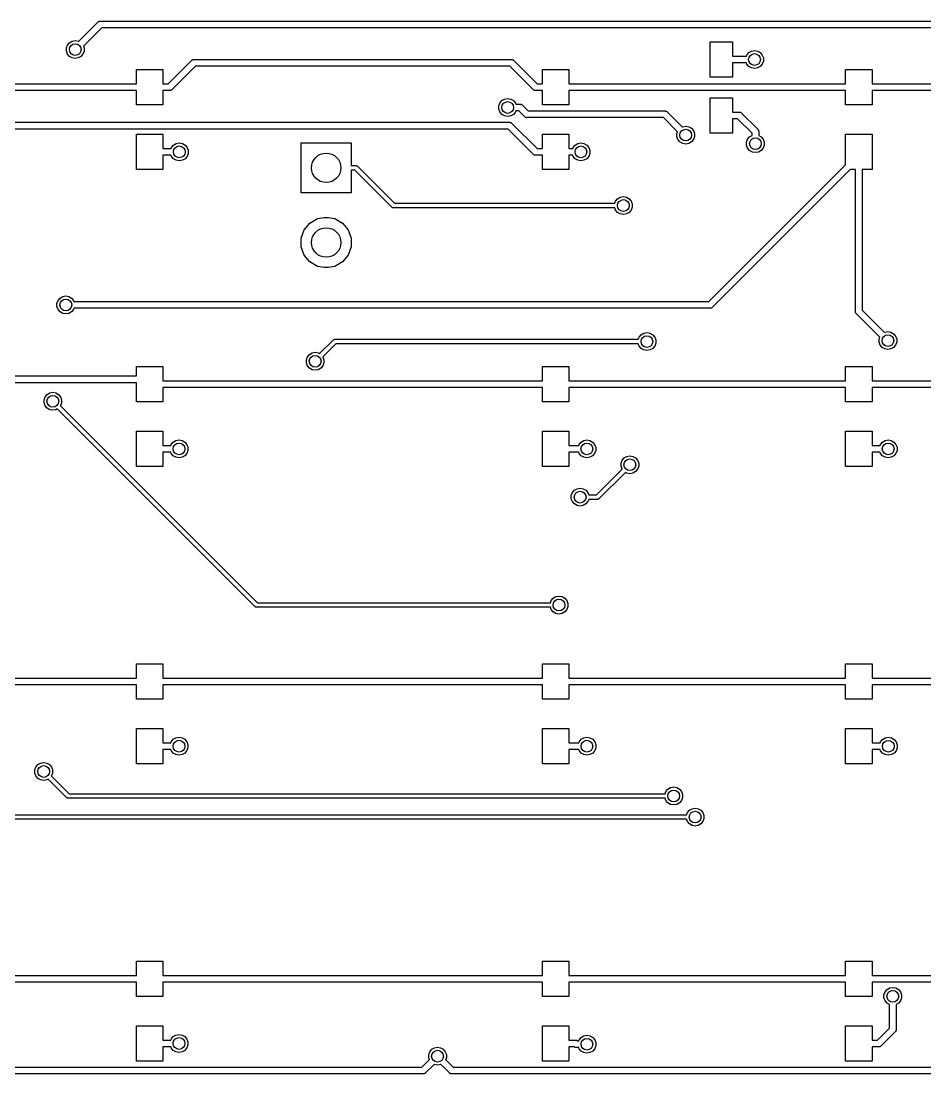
# Model space of a CAD drawing. Extents: x 107.9 to 187.2, y -108.6 to -71.3.
# Drawn here: x 124.27 to 155, y -107.28 to -71.48 of the extents above; entities that cross this region are included whole.
import ezdxf

# ---------------------------------------------------------------- set-up
doc = ezdxf.new("R2010")
doc.units = 0
doc.header["$MEASUREMENT"] = 0
doc.layers.add('BLACK', color=7, linetype='CONTINUOUS')

msp = doc.modelspace()

# ---------------------------------------------------------------- linework, layer by layer
at = {"layer": 'BLACK', "linetype": 'CONTINUOUS'}
for p, q in [((126.228, -72.1722), (126.88, -71.5204)), ((126.88, -71.5204), (126.89, -71.5088)), ((126.89, -71.5088), (126.903, -71.5012)), ((126.903, -71.5012), (126.915, -71.4925)), ((126.915, -71.4925), (126.92, -71.4912)), ((126.92, -71.4912), (126.925, -71.4886)), ((126.925, -71.4886), (126.94, -71.486)), ((126.94, -71.486), (126.954, -71.482)), ((126.954, -71.482), (126.969, -71.4834)), ((126.969, -71.4834), (176.682, -71.4834)), ((127.012, -71.712), (126.388, -72.3354)), ((176.64, -71.712), (127.012, -71.712)), ((125.811, -72.3981), (125.847, -72.2986)), ((125.847, -72.2986), (125.915, -72.2176)), ((125.915, -72.2176), (126.007, -72.1647)), ((126.007, -72.1647), (126.111, -72.1463)), ((126.111, -72.1463), (126.215, -72.1647)), ((126.215, -72.1647), (126.228, -72.1722)), ((147.705, -73.39), (147.705, -72.19)), ((147.705, -72.19), (148.455, -72.19)), ((148.455, -72.19), (148.455, -72.6757)), ((125.811, -72.5039), (125.811, -72.3981)), ((125.847, -72.6033), (125.811, -72.5039)), ((125.915, -72.6843), (125.847, -72.6033)), ((126.375, -72.6033), (126.307, -72.6843)), ((126.411, -72.5039), (126.375, -72.6033)), ((126.388, -72.3354), (126.411, -72.3981)), ((126.411, -72.3981), (126.411, -72.5039)), ((148.455, -72.6757), (148.932, -72.6757)), ((148.932, -72.6757), (148.946, -72.6377)), ((148.946, -72.6377), (149.014, -72.5566)), ((149.014, -72.5566), (149.106, -72.5037)), ((149.106, -72.5037), (149.21, -72.4854)), ((149.21, -72.4854), (149.314, -72.5037)), ((149.314, -72.5037), (149.406, -72.5566)), ((149.406, -72.5566), (149.474, -72.6377)), ((149.474, -72.6377), (149.51, -72.7371)), ((126.007, -72.7372), (125.915, -72.6843)), ((126.111, -72.7556), (126.007, -72.7372)), ((126.215, -72.7372), (126.111, -72.7556)), ((126.307, -72.6843), (126.215, -72.7372)), ((129.276, -73.6161), (130.067, -72.8245)), ((130.199, -73.0161), (129.408, -73.8077)), ((130.067, -72.8245), (130.077, -72.8129)), ((130.077, -72.8129), (130.09, -72.8053)), ((130.09, -72.8053), (130.103, -72.7966)), ((130.103, -72.7966), (130.108, -72.7953)), ((130.108, -72.7953), (130.112, -72.7927)), ((130.112, -72.7927), (130.127, -72.7901)), ((130.127, -72.7901), (130.142, -72.7862)), ((130.142, -72.7862), (130.157, -72.7875)), ((130.157, -72.7875), (140.932, -72.7875)), ((140.89, -73.0161), (130.199, -73.0161)), ((141.682, -73.8077), (140.89, -73.0161)), ((140.932, -72.7875), (140.948, -72.7862)), ((140.948, -72.7862), (140.962, -72.7901)), ((140.962, -72.7901), (140.977, -72.7927)), ((140.977, -72.7927), (140.982, -72.7953)), ((140.982, -72.7953), (140.986, -72.7966)), ((140.986, -72.7966), (140.999, -72.8053)), ((140.999, -72.8053), (141.012, -72.8129)), ((141.012, -72.8129), (141.022, -72.8245)), ((141.022, -72.8245), (141.813, -73.6161)), ((148.932, -72.9043), (148.455, -72.9043)), ((148.455, -72.9043), (148.455, -73.39)), ((148.946, -72.9423), (148.932, -72.9043)), ((149.014, -73.0234), (148.946, -72.9423)), ((149.106, -73.0763), (149.014, -73.0234)), ((149.406, -73.0234), (149.314, -73.0763)), ((149.474, -72.9423), (149.406, -73.0234)), ((149.51, -72.8429), (149.474, -72.9423)), ((149.51, -72.7371), (149.51, -72.8429)), ((128.195, -73.6161), (128.195, -73.1304)), ((128.195, -73.1304), (129.095, -73.1304)), ((129.095, -73.1304), (129.095, -73.6161)), ((141.995, -73.6161), (141.995, -73.1304)), ((141.995, -73.1304), (142.895, -73.1304)), ((142.895, -73.1304), (142.895, -73.6161)), ((148.455, -73.39), (147.705, -73.39)), ((149.21, -73.0946), (149.106, -73.0763)), ((149.314, -73.0763), (149.21, -73.0946)), ((152.305, -73.6161), (152.305, -73.1304)), ((152.305, -73.1304), (153.205, -73.1304)), ((153.205, -73.1304), (153.205, -73.6161)), ((118.785, -73.6161), (128.195, -73.6161)), ((129.095, -73.6161), (129.276, -73.6161)), ((141.813, -73.6161), (141.995, -73.6161)), ((142.895, -73.6161), (152.305, -73.6161)), ((153.205, -73.6161), (166.095, -73.6161)), ((128.195, -73.8447), (118.785, -73.8447)), ((128.195, -74.3304), (128.195, -73.8447)), ((129.318, -73.8447), (129.095, -73.8447)), ((129.095, -73.8447), (129.095, -74.3304)), ((129.333, -73.846), (129.318, -73.8447)), ((129.348, -73.8421), (129.333, -73.846)), ((129.363, -73.8395), (129.348, -73.8421)), ((129.367, -73.8369), (129.363, -73.8395)), ((129.372, -73.8356), (129.367, -73.8369)), ((129.385, -73.8269), (129.372, -73.8356)), ((129.398, -73.8193), (129.385, -73.8269)), ((129.408, -73.8077), (129.398, -73.8193)), ((141.691, -73.8193), (141.682, -73.8077)), ((141.705, -73.8269), (141.691, -73.8193)), ((141.717, -73.8356), (141.705, -73.8269)), ((141.722, -73.8369), (141.717, -73.8356)), ((141.726, -73.8395), (141.722, -73.8369)), ((141.741, -73.8421), (141.726, -73.8395)), ((141.756, -73.846), (141.741, -73.8421)), ((141.771, -73.8447), (141.756, -73.846)), ((141.995, -73.8447), (141.771, -73.8447)), ((141.995, -74.3304), (141.995, -73.8447)), ((152.305, -73.8447), (142.895, -73.8447)), ((142.895, -73.8447), (142.895, -74.3304)), ((147.705, -75.29), (147.705, -74.09)), ((147.705, -74.09), (148.455, -74.09)), ((148.455, -74.09), (148.455, -74.5757)), ((152.305, -74.3304), (152.305, -73.8447)), ((166.095, -73.8447), (153.205, -73.8447)), ((153.205, -73.8447), (153.205, -74.3304)), ((129.095, -74.3304), (128.195, -74.3304)), ((140.515, -74.3679), (140.551, -74.2685)), ((140.515, -74.4737), (140.515, -74.3679)), ((140.551, -74.2685), (140.619, -74.1874)), ((140.619, -74.1874), (140.711, -74.1345)), ((140.711, -74.1345), (140.815, -74.1162)), ((140.815, -74.1162), (140.919, -74.1345)), ((140.919, -74.1345), (141.011, -74.1874)), ((141.011, -74.1874), (141.079, -74.2685)), ((141.079, -74.2685), (141.093, -74.3065)), ((141.093, -74.3065), (141.234, -74.3065)), ((141.234, -74.3065), (141.25, -74.3052)), ((141.25, -74.3052), (141.264, -74.3091)), ((141.264, -74.3091), (141.279, -74.3117)), ((141.279, -74.3117), (141.284, -74.3143)), ((141.284, -74.3143), (141.288, -74.3156)), ((141.288, -74.3156), (141.301, -74.3243)), ((141.301, -74.3243), (141.314, -74.3319)), ((141.314, -74.3319), (141.324, -74.3435)), ((141.324, -74.3435), (141.518, -74.5382)), ((142.895, -74.3304), (141.995, -74.3304)), ((153.205, -74.3304), (152.305, -74.3304)), ((140.551, -74.5731), (140.515, -74.4737)), ((140.619, -74.6541), (140.551, -74.5731)), ((140.711, -74.707), (140.619, -74.6541)), ((140.815, -74.7254), (140.711, -74.707)), ((140.919, -74.707), (140.815, -74.7254)), ((141.011, -74.6541), (140.919, -74.707)), ((141.079, -74.5731), (141.011, -74.6541)), ((141.093, -74.5351), (141.079, -74.5731)), ((141.192, -74.5351), (141.093, -74.5351)), ((141.387, -74.7298), (141.192, -74.5351)), ((141.397, -74.7414), (141.387, -74.7298)), ((141.41, -74.749), (141.397, -74.7414)), ((141.422, -74.7577), (141.41, -74.749)), ((141.427, -74.759), (141.422, -74.7577)), ((141.431, -74.7616), (141.427, -74.759)), ((141.446, -74.7642), (141.431, -74.7616)), ((141.461, -74.7681), (141.446, -74.7642)), ((141.476, -74.7668), (141.461, -74.7681)), ((146.115, -74.7668), (141.476, -74.7668)), ((141.518, -74.5382), (146.158, -74.5382)), ((146.593, -75.2444), (146.115, -74.7668)), ((146.158, -74.5382), (146.173, -74.5369)), ((146.173, -74.5369), (146.187, -74.5408)), ((146.187, -74.5408), (146.202, -74.5434)), ((146.202, -74.5434), (146.207, -74.546)), ((146.207, -74.546), (146.212, -74.5473)), ((146.212, -74.5473), (146.224, -74.556)), ((146.224, -74.556), (146.237, -74.5636)), ((146.237, -74.5636), (146.247, -74.5752)), ((146.247, -74.5752), (146.753, -75.0812)), ((148.455, -74.5757), (148.679, -74.5757)), ((148.636, -74.8043), (148.455, -74.8043)), ((148.455, -74.8043), (148.455, -75.29)), ((149.126, -75.2937), (148.636, -74.8043)), ((148.679, -74.5757), (148.694, -74.5744)), ((148.694, -74.5744), (148.708, -74.5783)), ((148.708, -74.5783), (148.723, -74.5809)), ((148.723, -74.5809), (148.728, -74.5835)), ((148.728, -74.5835), (148.733, -74.5848)), ((148.733, -74.5848), (148.745, -74.5935)), ((148.745, -74.5935), (148.758, -74.6011)), ((148.758, -74.6011), (148.768, -74.6127)), ((148.768, -74.6127), (149.317, -75.1621)), ((122.317, -74.924), (140.869, -74.924)), ((140.827, -75.1526), (122.359, -75.1526)), ((141.682, -76.0077), (140.827, -75.1526)), ((140.869, -74.924), (140.884, -74.9227)), ((140.884, -74.9227), (140.899, -74.9266)), ((140.899, -74.9266), (140.914, -74.9292)), ((140.914, -74.9292), (140.918, -74.9318)), ((140.918, -74.9318), (140.923, -74.9331)), ((140.923, -74.9331), (140.935, -74.9418)), ((140.935, -74.9418), (140.949, -74.9494)), ((140.949, -74.9494), (140.958, -74.961)), ((140.958, -74.961), (141.813, -75.8161)), ((146.753, -75.0812), (146.766, -75.0737)), ((146.766, -75.0737), (146.87, -75.0554)), ((146.87, -75.0554), (146.974, -75.0737)), ((146.974, -75.0737), (147.066, -75.1266)), ((147.066, -75.1266), (147.134, -75.2077)), ((149.317, -75.1621), (149.329, -75.1718)), ((149.329, -75.1718), (149.336, -75.1849)), ((128.195, -76.5304), (128.195, -75.3304)), ((128.195, -75.3304), (129.095, -75.3304)), ((129.095, -75.3304), (129.095, -75.8161)), ((141.995, -75.8161), (141.995, -75.3304)), ((141.995, -75.3304), (142.895, -75.3304)), ((142.895, -75.3304), (142.895, -75.8161)), ((146.57, -75.3071), (146.593, -75.2444)), ((146.57, -75.4129), (146.57, -75.3071)), ((146.606, -75.5123), (146.57, -75.4129)), ((146.674, -75.5934), (146.606, -75.5123)), ((147.134, -75.5123), (147.066, -75.5934)), ((147.134, -75.2077), (147.17, -75.3071)), ((147.17, -75.4129), (147.134, -75.5123)), ((147.17, -75.3071), (147.17, -75.4129)), ((148.455, -75.29), (147.705, -75.29)), ((148.94, -75.5971), (148.976, -75.4977)), ((148.976, -75.4977), (149.044, -75.4166)), ((149.044, -75.4166), (149.126, -75.3696)), ((149.126, -75.3696), (149.126, -75.2937)), ((149.336, -75.1849), (149.345, -75.1973)), ((149.345, -75.1973), (149.347, -75.2023)), ((149.347, -75.2023), (149.349, -75.2067)), ((149.349, -75.2067), (149.352, -75.2217)), ((149.352, -75.2217), (149.356, -75.2363)), ((149.356, -75.2363), (149.354, -75.2514)), ((149.354, -75.2514), (149.354, -75.3696)), ((149.354, -75.3696), (149.436, -75.4166)), ((149.436, -75.4166), (149.504, -75.4977)), ((149.504, -75.4977), (149.54, -75.5971)), ((152.305, -76.3688), (152.305, -75.3304)), ((152.305, -75.3304), (153.205, -75.3304)), ((153.205, -75.3304), (153.205, -76.5304)), ((129.095, -75.8161), (129.374, -75.8161)), ((129.374, -75.8161), (129.388, -75.7781)), ((129.388, -75.7781), (129.456, -75.697)), ((129.456, -75.697), (129.547, -75.6441)), ((129.547, -75.6441), (129.651, -75.6258)), ((129.651, -75.6258), (129.756, -75.6441)), ((129.756, -75.6441), (129.847, -75.697)), ((129.847, -75.697), (129.915, -75.7781)), ((129.915, -75.7781), (129.951, -75.8775)), ((129.951, -75.8775), (129.951, -75.9833)), ((133.795, -77.3218), (133.795, -75.6218)), ((133.795, -75.6218), (135.495, -75.6218)), ((135.495, -75.6218), (135.495, -76.3956)), ((141.813, -75.8161), (141.995, -75.8161)), ((142.895, -75.8161), (143.028, -75.8161)), ((143.028, -75.8161), (143.042, -75.7781)), ((143.042, -75.7781), (143.11, -75.697)), ((143.11, -75.697), (143.202, -75.6441)), ((143.202, -75.6441), (143.306, -75.6258)), ((143.306, -75.6258), (143.41, -75.6441)), ((143.41, -75.6441), (143.502, -75.697)), ((143.502, -75.697), (143.57, -75.7781)), ((143.57, -75.7781), (143.606, -75.8775)), ((143.606, -75.8775), (143.606, -75.9833)), ((146.766, -75.6463), (146.674, -75.5934)), ((146.87, -75.6646), (146.766, -75.6463)), ((146.974, -75.6463), (146.87, -75.6646)), ((147.066, -75.5934), (146.974, -75.6463)), ((148.94, -75.7029), (148.94, -75.5971)), ((148.976, -75.8023), (148.94, -75.7029)), ((149.044, -75.8834), (148.976, -75.8023)), ((149.136, -75.9363), (149.044, -75.8834)), ((149.436, -75.8834), (149.344, -75.9363)), ((149.504, -75.8023), (149.436, -75.8834)), ((149.54, -75.7029), (149.504, -75.8023)), ((149.54, -75.5971), (149.54, -75.7029)), ((129.374, -76.0447), (129.095, -76.0447)), ((129.095, -76.0447), (129.095, -76.5304)), ((129.388, -76.0827), (129.374, -76.0447)), ((129.456, -76.1638), (129.388, -76.0827)), ((129.547, -76.2167), (129.456, -76.1638)), ((129.651, -76.235), (129.547, -76.2167)), ((129.756, -76.2167), (129.651, -76.235)), ((129.847, -76.1638), (129.756, -76.2167)), ((129.915, -76.0827), (129.847, -76.1638)), ((129.951, -75.9833), (129.915, -76.0827)), ((141.691, -76.0193), (141.682, -76.0077)), ((141.705, -76.0269), (141.691, -76.0193)), ((141.717, -76.0356), (141.705, -76.0269)), ((141.722, -76.0369), (141.717, -76.0356)), ((141.726, -76.0395), (141.722, -76.0369)), ((141.741, -76.0421), (141.726, -76.0395)), ((141.756, -76.046), (141.741, -76.0421)), ((141.771, -76.0447), (141.756, -76.046)), ((141.995, -76.0447), (141.771, -76.0447)), ((141.995, -76.5304), (141.995, -76.0447)), ((143.028, -76.0447), (142.895, -76.0447)), ((142.895, -76.0447), (142.895, -76.5304)), ((143.042, -76.0827), (143.028, -76.0447)), ((143.11, -76.1638), (143.042, -76.0827)), ((143.202, -76.2167), (143.11, -76.1638)), ((143.306, -76.235), (143.202, -76.2167)), ((143.41, -76.2167), (143.306, -76.235)), ((143.502, -76.1638), (143.41, -76.2167)), ((143.57, -76.0827), (143.502, -76.1638)), ((143.606, -75.9833), (143.57, -76.0827)), ((149.24, -75.9546), (149.136, -75.9363)), ((149.344, -75.9363), (149.24, -75.9546)), ((129.095, -76.5304), (128.195, -76.5304)), ((135.495, -76.3956), (135.644, -76.3956)), ((135.616, -76.548), (135.495, -76.548)), ((135.495, -76.548), (135.495, -77.3218)), ((136.875, -77.8064), (135.616, -76.548)), ((135.644, -76.3956), (135.655, -76.3947)), ((135.655, -76.3947), (135.664, -76.3973)), ((135.664, -76.3973), (135.674, -76.3991)), ((135.674, -76.3991), (135.677, -76.4008)), ((135.677, -76.4008), (135.68, -76.4017)), ((135.68, -76.4017), (135.689, -76.4074)), ((135.689, -76.4074), (135.698, -76.4125)), ((135.698, -76.4125), (135.704, -76.4203)), ((135.704, -76.4203), (136.962, -77.6787)), ((142.895, -76.5304), (141.995, -76.5304)), ((147.652, -81.0209), (152.305, -76.3688)), ((152.466, -76.5304), (147.784, -81.2125)), ((152.64, -76.5304), (152.466, -76.5304)), ((152.64, -81.3518), (152.64, -76.5304)), ((153.205, -76.5304), (152.869, -76.5304)), ((152.869, -76.5304), (152.869, -81.3094)), ((135.495, -77.3218), (133.795, -77.3218)), ((136.962, -77.6787), (144.458, -77.6787)), ((144.458, -77.6787), (144.486, -77.6026)), ((144.486, -77.6026), (144.554, -77.5215)), ((144.554, -77.5215), (144.645, -77.4686)), ((144.645, -77.4686), (144.75, -77.4503)), ((144.75, -77.4503), (144.854, -77.4686)), ((144.854, -77.4686), (144.945, -77.5215)), ((144.945, -77.5215), (145.013, -77.6026)), ((145.013, -77.6026), (145.05, -77.702)), ((136.881, -77.8142), (136.875, -77.8064)), ((136.89, -77.8192), (136.881, -77.8142)), ((136.898, -77.825), (136.89, -77.8192)), ((136.901, -77.8259), (136.898, -77.825)), ((136.904, -77.8276), (136.901, -77.8259)), ((136.914, -77.8294), (136.904, -77.8276)), ((136.924, -77.832), (136.914, -77.8294)), ((136.934, -77.8311), (136.924, -77.832)), ((144.458, -77.8311), (136.934, -77.8311)), ((144.486, -77.9072), (144.458, -77.8311)), ((144.554, -77.9882), (144.486, -77.9072)), ((144.645, -78.0411), (144.554, -77.9882)), ((144.75, -78.0595), (144.645, -78.0411)), ((144.854, -78.0411), (144.75, -78.0595)), ((144.945, -77.9882), (144.854, -78.0411)), ((145.013, -77.9072), (144.945, -77.9882)), ((145.05, -77.8078), (145.013, -77.9072)), ((145.05, -77.702), (145.05, -77.8078)), ((133.898, -78.5802), (134.091, -78.3506)), ((134.091, -78.3506), (134.35, -78.2007)), ((134.35, -78.2007), (134.571, -78.1618)), ((134.571, -78.1618), (134.72, -78.1618)), ((134.72, -78.1618), (134.941, -78.2007)), ((134.941, -78.2007), (135.2, -78.3506)), ((135.2, -78.3506), (135.393, -78.5802)), ((133.795, -78.8619), (133.898, -78.5802)), ((135.393, -78.5802), (135.495, -78.8619)), ((133.795, -79.1617), (133.795, -78.8619)), ((135.495, -78.8619), (135.495, -79.1617)), ((133.898, -79.4433), (133.795, -79.1617)), ((134.091, -79.673), (133.898, -79.4433)), ((135.393, -79.4433), (135.2, -79.673)), ((135.495, -79.1617), (135.393, -79.4433)), ((134.35, -79.8228), (134.091, -79.673)), ((134.571, -79.8618), (134.35, -79.8228)), ((134.941, -79.8228), (134.72, -79.8618)), ((135.2, -79.673), (134.941, -79.8228)), ((134.72, -79.8618), (134.571, -79.8618)), ((125.527, -80.9829), (125.595, -80.9019)), ((125.595, -80.9019), (125.687, -80.849)), ((125.687, -80.849), (125.791, -80.8306)), ((125.791, -80.8306), (125.895, -80.849)), ((125.895, -80.849), (125.987, -80.9019)), ((125.987, -80.9019), (126.055, -80.9829)), ((125.491, -81.0823), (125.527, -80.9829)), ((125.491, -81.1881), (125.491, -81.0823)), ((125.527, -81.2875), (125.491, -81.1881)), ((126.055, -80.9829), (126.069, -81.0209)), ((126.069, -81.2495), (126.055, -81.2875)), ((126.069, -81.0209), (147.652, -81.0209)), ((147.695, -81.2495), (126.069, -81.2495)), ((147.71, -81.2508), (147.695, -81.2495)), ((147.725, -81.2469), (147.71, -81.2508)), ((147.739, -81.2443), (147.725, -81.2469)), ((147.744, -81.2417), (147.739, -81.2443)), ((147.749, -81.2404), (147.744, -81.2417)), ((147.761, -81.2317), (147.749, -81.2404)), ((147.774, -81.2241), (147.761, -81.2317)), ((147.784, -81.2125), (147.774, -81.2241)), ((125.595, -81.3686), (125.527, -81.2875)), ((125.687, -81.4215), (125.595, -81.3686)), ((125.791, -81.4398), (125.687, -81.4215)), ((125.895, -81.4215), (125.791, -81.4398)), ((125.987, -81.3686), (125.895, -81.4215)), ((126.055, -81.2875), (125.987, -81.3686)), ((152.639, -81.3669), (152.64, -81.3518)), ((152.643, -81.3816), (152.639, -81.3669)), ((152.646, -81.3965), (152.643, -81.3816)), ((152.648, -81.4009), (152.646, -81.3965)), ((152.649, -81.4058), (152.648, -81.4009)), ((152.658, -81.4183), (152.649, -81.4058)), ((152.666, -81.4314), (152.658, -81.4183)), ((152.677, -81.4411), (152.666, -81.4314)), ((153.371, -82.1345), (152.677, -81.4411)), ((152.869, -81.3094), (153.532, -81.9729)), ((153.532, -81.9729), (153.532, -81.9729)), ((153.532, -81.9729), (153.627, -82.0678)), ((134.421, -82.7909), (134.884, -82.3285)), ((134.884, -82.3285), (134.89, -82.3207)), ((134.89, -82.3207), (134.899, -82.3157)), ((134.899, -82.3157), (134.907, -82.3099)), ((134.907, -82.3099), (134.911, -82.309)), ((134.911, -82.309), (134.914, -82.3073)), ((134.914, -82.3073), (134.923, -82.3055)), ((134.923, -82.3055), (134.933, -82.3029)), ((134.933, -82.3029), (134.943, -82.3038)), ((134.943, -82.3038), (145.258, -82.3038)), ((145.258, -82.3038), (145.286, -82.2277)), ((145.286, -82.2277), (145.354, -82.1466)), ((145.354, -82.1466), (145.446, -82.0937)), ((145.446, -82.0937), (145.55, -82.0754)), ((145.55, -82.0754), (145.654, -82.0937)), ((145.654, -82.0937), (145.746, -82.1466)), ((145.746, -82.1466), (145.814, -82.2277)), ((145.814, -82.2277), (145.85, -82.3271)), ((145.85, -82.3271), (145.85, -82.4329)), ((153.467, -82.2311), (153.371, -82.1345)), ((153.371, -82.1345), (153.371, -82.1345)), ((153.444, -82.2937), (153.467, -82.2311)), ((153.444, -82.3995), (153.444, -82.2937)), ((153.627, -82.0678), (153.64, -82.0604)), ((153.64, -82.0604), (153.744, -82.042)), ((153.744, -82.042), (153.849, -82.0604)), ((153.849, -82.0604), (153.94, -82.1133)), ((153.94, -82.1133), (154.008, -82.1943)), ((154.008, -82.1943), (154.044, -82.2937)), ((154.044, -82.2937), (154.044, -82.3995)), ((134.972, -82.4562), (134.532, -82.8957)), ((145.258, -82.4562), (134.972, -82.4562)), ((145.286, -82.5323), (145.258, -82.4562)), ((145.354, -82.6134), (145.286, -82.5323)), ((145.446, -82.6663), (145.354, -82.6134)), ((145.55, -82.6846), (145.446, -82.6663)), ((145.654, -82.6663), (145.55, -82.6846)), ((145.746, -82.6134), (145.654, -82.6663)), ((145.814, -82.5323), (145.746, -82.6134)), ((145.85, -82.4329), (145.814, -82.5323)), ((153.481, -82.4989), (153.444, -82.3995)), ((153.549, -82.58), (153.481, -82.4989)), ((153.64, -82.6329), (153.549, -82.58)), ((153.744, -82.6512), (153.64, -82.6329)), ((153.849, -82.6329), (153.744, -82.6512)), ((153.94, -82.58), (153.849, -82.6329)), ((154.008, -82.4989), (153.94, -82.58)), ((154.044, -82.3995), (154.008, -82.4989)), ((133.97, -82.9971), (134.006, -82.8977)), ((133.97, -83.1029), (133.97, -82.9971)), ((134.006, -82.8977), (134.074, -82.8166)), ((134.074, -82.8166), (134.166, -82.7637)), ((134.166, -82.7637), (134.27, -82.7454)), ((134.27, -82.7454), (134.374, -82.7637)), ((134.374, -82.7637), (134.421, -82.7909)), ((134.532, -82.8957), (134.534, -82.8977)), ((134.534, -82.8977), (134.57, -82.9971)), ((134.57, -82.9971), (134.57, -83.1029)), ((128.195, -83.5496), (128.195, -83.2304)), ((128.195, -83.2304), (129.095, -83.2304)), ((129.095, -83.2304), (129.095, -83.7161)), ((134.006, -83.2023), (133.97, -83.1029)), ((134.074, -83.2834), (134.006, -83.2023)), ((134.166, -83.3363), (134.074, -83.2834)), ((134.27, -83.3546), (134.166, -83.3363)), ((134.374, -83.3363), (134.27, -83.3546)), ((134.466, -83.2834), (134.374, -83.3363)), ((134.534, -83.2023), (134.466, -83.2834)), ((134.57, -83.1029), (134.534, -83.2023)), ((141.995, -83.7161), (141.995, -83.2304)), ((141.995, -83.2304), (142.895, -83.2304)), ((142.895, -83.2304), (142.895, -83.7161)), ((152.305, -83.7161), (152.305, -83.2304)), ((152.305, -83.2304), (153.205, -83.2304)), ((153.205, -83.2304), (153.205, -83.7161)), ((118.785, -83.5496), (128.195, -83.5496)), ((129.095, -83.7161), (141.995, -83.7161)), ((142.895, -83.7161), (152.305, -83.7161)), ((153.205, -83.7161), (166.095, -83.7161)), ((128.195, -83.7782), (119.123, -83.7782)), ((125.154, -84.1766), (125.246, -84.1237)), ((125.246, -84.1237), (125.35, -84.1054)), ((125.35, -84.1054), (125.454, -84.1237)), ((125.454, -84.1237), (125.546, -84.1766)), ((128.195, -84.4304), (128.195, -83.7782)), ((141.995, -83.9447), (129.095, -83.9447)), ((129.095, -83.9447), (129.095, -84.4304)), ((141.995, -84.4304), (141.995, -83.9447)), ((152.305, -83.9447), (142.895, -83.9447)), ((142.895, -83.9447), (142.895, -84.4304)), ((152.305, -84.4304), (152.305, -83.9447)), ((166.095, -83.9447), (153.205, -83.9447)), ((153.205, -83.9447), (153.205, -84.4304)), ((125.05, -84.3571), (125.086, -84.2577)), ((125.05, -84.4629), (125.05, -84.3571)), ((125.086, -84.5623), (125.05, -84.4629)), ((125.086, -84.2577), (125.154, -84.1766)), ((125.546, -84.1766), (125.614, -84.2577)), ((125.614, -84.2577), (125.65, -84.3571)), ((125.65, -84.4629), (125.614, -84.5623)), ((125.65, -84.3571), (125.65, -84.4629)), ((129.095, -84.4304), (128.195, -84.4304)), ((142.895, -84.4304), (141.995, -84.4304)), ((153.205, -84.4304), (152.305, -84.4304)), ((125.154, -84.6434), (125.086, -84.5623)), ((125.246, -84.6963), (125.154, -84.6434)), ((125.35, -84.7146), (125.246, -84.6963)), ((125.454, -84.6963), (125.35, -84.7146)), ((125.501, -84.6691), (125.454, -84.6963)), ((132.224, -91.3915), (125.501, -84.6691)), ((125.614, -84.5623), (125.612, -84.5643)), ((125.612, -84.5643), (132.312, -91.2638)), ((128.195, -86.6304), (128.195, -85.4304)), ((128.195, -85.4304), (129.095, -85.4304)), ((129.095, -85.4304), (129.095, -85.9161)), ((141.995, -86.6304), (141.995, -85.4304)), ((141.995, -85.4304), (142.895, -85.4304)), ((142.895, -85.4304), (142.895, -85.9161)), ((152.305, -86.6304), (152.305, -85.4304)), ((152.305, -85.4304), (153.205, -85.4304)), ((153.205, -85.4304), (153.205, -85.9161)), ((129.095, -85.9161), (129.307, -85.9161)), ((129.307, -85.9161), (129.314, -85.9142)), ((129.314, -85.9142), (129.336, -85.9161)), ((129.336, -85.9161), (129.364, -85.9161)), ((129.364, -85.9161), (129.378, -85.8775)), ((129.378, -85.8775), (129.446, -85.7964)), ((129.446, -85.7964), (129.537, -85.7435)), ((129.537, -85.7435), (129.642, -85.7252)), ((129.642, -85.7252), (129.746, -85.7435)), ((129.746, -85.7435), (129.837, -85.7964)), ((129.837, -85.7964), (129.905, -85.8775)), ((129.905, -85.8775), (129.942, -85.9769)), ((142.895, -85.9161), (143.232, -85.9161)), ((143.232, -85.9161), (143.246, -85.8781)), ((143.246, -85.8781), (143.314, -85.797)), ((143.314, -85.797), (143.405, -85.7441)), ((143.405, -85.7441), (143.509, -85.7258)), ((143.509, -85.7258), (143.614, -85.7441)), ((143.614, -85.7441), (143.705, -85.797)), ((143.705, -85.797), (143.773, -85.8781)), ((143.773, -85.8781), (143.809, -85.9775)), ((153.205, -85.9161), (153.476, -85.9161)), ((153.476, -85.9161), (153.49, -85.8775)), ((153.49, -85.8775), (153.558, -85.7964)), ((153.558, -85.7964), (153.65, -85.7435)), ((153.65, -85.7435), (153.754, -85.7252)), ((153.754, -85.7252), (153.858, -85.7435)), ((153.858, -85.7435), (153.95, -85.7964)), ((153.95, -85.7964), (154.018, -85.8775)), ((154.018, -85.8775), (154.054, -85.9769)), ((129.318, -86.1447), (129.095, -86.1447)), ((129.095, -86.1447), (129.095, -86.6304)), ((129.333, -86.146), (129.318, -86.1447)), ((129.338, -86.1447), (129.333, -86.146)), ((129.364, -86.1447), (129.338, -86.1447)), ((129.378, -86.1821), (129.364, -86.1447)), ((129.446, -86.2632), (129.378, -86.1821)), ((129.537, -86.3161), (129.446, -86.2632)), ((129.837, -86.2632), (129.746, -86.3161)), ((129.905, -86.1821), (129.837, -86.2632)), ((129.942, -86.0827), (129.905, -86.1821)), ((129.942, -85.9769), (129.942, -86.0827)), ((143.232, -86.1447), (142.895, -86.1447)), ((142.895, -86.1447), (142.895, -86.6304)), ((143.246, -86.1827), (143.232, -86.1447)), ((143.314, -86.2638), (143.246, -86.1827)), ((143.405, -86.3167), (143.314, -86.2638)), ((143.705, -86.2638), (143.614, -86.3167)), ((143.773, -86.1827), (143.705, -86.2638)), ((143.809, -86.0833), (143.773, -86.1827)), ((143.809, -85.9775), (143.809, -86.0833)), ((144.866, -86.2837), (144.97, -86.2654)), ((144.97, -86.2654), (145.074, -86.2837)), ((153.476, -86.1447), (153.205, -86.1447)), ((153.205, -86.1447), (153.205, -86.6304)), ((153.49, -86.1821), (153.476, -86.1447)), ((153.558, -86.2632), (153.49, -86.1821)), ((153.65, -86.3161), (153.558, -86.2632)), ((153.95, -86.2632), (153.858, -86.3161)), ((154.018, -86.1821), (153.95, -86.2632)), ((154.054, -86.0827), (154.018, -86.1821)), ((154.054, -85.9769), (154.054, -86.0827)), ((129.095, -86.6304), (128.195, -86.6304)), ((129.642, -86.3344), (129.537, -86.3161)), ((129.746, -86.3161), (129.642, -86.3344)), ((142.895, -86.6304), (141.995, -86.6304)), ((143.509, -86.335), (143.405, -86.3167)), ((143.614, -86.3167), (143.509, -86.335)), ((144.67, -86.5171), (144.706, -86.4177)), ((144.67, -86.6229), (144.67, -86.5171)), ((144.706, -86.7223), (144.67, -86.6229)), ((144.706, -86.4177), (144.774, -86.3366)), ((144.774, -86.3366), (144.866, -86.2837)), ((145.074, -86.2837), (145.166, -86.3366)), ((145.166, -86.3366), (145.234, -86.4177)), ((145.234, -86.4177), (145.27, -86.5171)), ((145.27, -86.6229), (145.234, -86.7223)), ((145.27, -86.5171), (145.27, -86.6229)), ((153.205, -86.6304), (152.305, -86.6304)), ((153.754, -86.3344), (153.65, -86.3161)), ((153.858, -86.3161), (153.754, -86.3344)), ((143.838, -87.5938), (144.708, -86.7243)), ((144.819, -86.8291), (143.926, -87.7215)), ((144.708, -86.7243), (144.706, -86.7223)), ((144.866, -86.8563), (144.819, -86.8291)), ((144.97, -86.8746), (144.866, -86.8563)), ((145.074, -86.8563), (144.97, -86.8746)), ((145.166, -86.8034), (145.074, -86.8563)), ((145.234, -86.7223), (145.166, -86.8034)), ((142.98, -87.6171), (143.016, -87.5177)), ((142.98, -87.7229), (142.98, -87.6171)), ((143.016, -87.5177), (143.084, -87.4366)), ((143.084, -87.4366), (143.176, -87.3837)), ((143.176, -87.3837), (143.28, -87.3654)), ((143.28, -87.3654), (143.384, -87.3837)), ((143.384, -87.3837), (143.476, -87.4366)), ((143.476, -87.4366), (143.544, -87.5177)), ((143.544, -87.5177), (143.572, -87.5938)), ((143.572, -87.5938), (143.838, -87.5938)), ((143.016, -87.8223), (142.98, -87.7229)), ((143.084, -87.9034), (143.016, -87.8223)), ((143.176, -87.9563), (143.084, -87.9034)), ((143.28, -87.9746), (143.176, -87.9563)), ((143.384, -87.9563), (143.28, -87.9746)), ((143.476, -87.9034), (143.384, -87.9563)), ((143.544, -87.8223), (143.476, -87.9034)), ((143.572, -87.7462), (143.544, -87.8223)), ((143.867, -87.7462), (143.572, -87.7462)), ((143.877, -87.7471), (143.867, -87.7462)), ((143.887, -87.7445), (143.877, -87.7471)), ((143.896, -87.7427), (143.887, -87.7445)), ((143.899, -87.741), (143.896, -87.7427)), ((143.903, -87.7401), (143.899, -87.741)), ((143.911, -87.7343), (143.903, -87.7401)), ((143.92, -87.7293), (143.911, -87.7343)), ((143.926, -87.7215), (143.92, -87.7293)), ((132.312, -91.2638), (142.268, -91.2638)), ((142.268, -91.2638), (142.296, -91.1877)), ((142.296, -91.1877), (142.364, -91.1066)), ((142.364, -91.1066), (142.456, -91.0537)), ((142.456, -91.0537), (142.56, -91.0354)), ((142.56, -91.0354), (142.664, -91.0537)), ((142.664, -91.0537), (142.756, -91.1066)), ((142.756, -91.1066), (142.824, -91.1877)), ((142.824, -91.1877), (142.86, -91.2871)), ((142.86, -91.2871), (142.86, -91.3929)), ((132.23, -91.3993), (132.224, -91.3915)), ((132.239, -91.4043), (132.23, -91.3993)), ((132.247, -91.4101), (132.239, -91.4043)), ((132.251, -91.411), (132.247, -91.4101)), ((132.254, -91.4127), (132.251, -91.411)), ((132.263, -91.4145), (132.254, -91.4127)), ((132.273, -91.4171), (132.263, -91.4145)), ((132.283, -91.4162), (132.273, -91.4171)), ((142.268, -91.4162), (132.283, -91.4162)), ((142.296, -91.4923), (142.268, -91.4162)), ((142.364, -91.5734), (142.296, -91.4923)), ((142.456, -91.6263), (142.364, -91.5734)), ((142.56, -91.6446), (142.456, -91.6263)), ((142.664, -91.6263), (142.56, -91.6446)), ((142.756, -91.5734), (142.664, -91.6263)), ((142.824, -91.4923), (142.756, -91.5734)), ((142.86, -91.3929), (142.824, -91.4923)), ((128.195, -93.8261), (128.195, -93.3404)), ((128.195, -93.3404), (129.095, -93.3404)), ((129.095, -93.3404), (129.095, -93.8261)), ((141.995, -93.8261), (141.995, -93.3404)), ((141.995, -93.3404), (142.895, -93.3404)), ((142.895, -93.3404), (142.895, -93.8261)), ((152.305, -93.8261), (152.305, -93.3404)), ((152.305, -93.3404), (153.205, -93.3404)), ((153.205, -93.3404), (153.205, -93.8261)), ((128.195, -94.0547), (119.028, -94.0547)), ((119.289, -93.8261), (128.195, -93.8261)), ((128.195, -94.5404), (128.195, -94.0547)), ((129.095, -93.8261), (141.995, -93.8261)), ((141.995, -94.0547), (129.095, -94.0547)), ((129.095, -94.0547), (129.095, -94.5404)), ((141.995, -94.5404), (141.995, -94.0547)), ((142.895, -93.8261), (152.305, -93.8261)), ((152.305, -94.0547), (142.895, -94.0547)), ((142.895, -94.0547), (142.895, -94.5404)), ((152.305, -94.5404), (152.305, -94.0547)), ((153.205, -93.8261), (166.095, -93.8261)), ((166.095, -94.0547), (153.205, -94.0547)), ((153.205, -94.0547), (153.205, -94.5404)), ((129.095, -94.5404), (128.195, -94.5404)), ((142.895, -94.5404), (141.995, -94.5404)), ((153.205, -94.5404), (152.305, -94.5404)), ((128.195, -96.7404), (128.195, -95.5404)), ((128.195, -95.5404), (129.095, -95.5404)), ((129.095, -95.5404), (129.095, -96.0261)), ((141.995, -96.7404), (141.995, -95.5404)), ((141.995, -95.5404), (142.895, -95.5404)), ((142.895, -95.5404), (142.895, -96.0261)), ((152.305, -96.7404), (152.305, -95.5404)), ((152.305, -95.5404), (153.205, -95.5404)), ((153.205, -95.5404), (153.205, -96.0261)), ((129.378, -95.9867), (129.446, -95.9056)), ((129.446, -95.9056), (129.537, -95.8527)), ((129.537, -95.8527), (129.642, -95.8344)), ((129.642, -95.8344), (129.746, -95.8527)), ((129.746, -95.8527), (129.837, -95.9056)), ((129.837, -95.9056), (129.905, -95.9867)), ((143.246, -95.9867), (143.314, -95.9056)), ((143.314, -95.9056), (143.406, -95.8527)), ((143.406, -95.8527), (143.51, -95.8344)), ((143.51, -95.8344), (143.614, -95.8527)), ((143.614, -95.8527), (143.706, -95.9056)), ((143.706, -95.9056), (143.774, -95.9867)), ((153.496, -95.9881), (153.564, -95.907)), ((153.564, -95.907), (153.656, -95.8541)), ((153.656, -95.8541), (153.76, -95.8358)), ((153.76, -95.8358), (153.864, -95.8541)), ((153.864, -95.8541), (153.956, -95.907)), ((153.956, -95.907), (154.024, -95.9881)), ((129.095, -96.0261), (129.363, -96.0261)), ((129.364, -96.2547), (129.095, -96.2547)), ((129.095, -96.2547), (129.095, -96.7404)), ((129.363, -96.0261), (129.378, -95.9867)), ((129.378, -96.2913), (129.364, -96.2547)), ((129.446, -96.3724), (129.378, -96.2913)), ((129.905, -96.2913), (129.837, -96.3724)), ((129.905, -95.9867), (129.942, -96.0861)), ((129.942, -96.1919), (129.905, -96.2913)), ((129.942, -96.0861), (129.942, -96.1919)), ((142.895, -96.0261), (143.232, -96.0261)), ((143.233, -96.2547), (142.895, -96.2547)), ((142.895, -96.2547), (142.895, -96.7404)), ((143.232, -96.0261), (143.246, -95.9867)), ((143.246, -96.2913), (143.233, -96.2547)), ((143.314, -96.3724), (143.246, -96.2913)), ((143.774, -96.2913), (143.706, -96.3724)), ((143.774, -95.9867), (143.81, -96.0861)), ((143.81, -96.1919), (143.774, -96.2913)), ((143.81, -96.0861), (143.81, -96.1919)), ((153.205, -96.0261), (153.482, -96.0261)), ((153.482, -96.2547), (153.205, -96.2547)), ((153.205, -96.2547), (153.205, -96.7404)), ((153.482, -96.0261), (153.496, -95.9881)), ((153.496, -96.2927), (153.482, -96.2547)), ((153.564, -96.3738), (153.496, -96.2927)), ((154.024, -96.2927), (153.956, -96.3738)), ((154.024, -95.9881), (154.06, -96.0875)), ((154.06, -96.1933), (154.024, -96.2927)), ((154.06, -96.0875), (154.06, -96.1933)), ((129.537, -96.4253), (129.446, -96.3724)), ((129.642, -96.4436), (129.537, -96.4253)), ((129.746, -96.4253), (129.642, -96.4436)), ((129.837, -96.3724), (129.746, -96.4253)), ((143.406, -96.4253), (143.314, -96.3724)), ((143.51, -96.4436), (143.406, -96.4253)), ((143.614, -96.4253), (143.51, -96.4436)), ((143.706, -96.3724), (143.614, -96.4253)), ((153.656, -96.4267), (153.564, -96.3738)), ((153.76, -96.445), (153.656, -96.4267)), ((153.864, -96.4267), (153.76, -96.445)), ((153.956, -96.3738), (153.864, -96.4267)), ((124.74, -96.9471), (124.776, -96.8477)), ((124.74, -97.0529), (124.74, -96.9471)), ((124.776, -96.8477), (124.844, -96.7666)), ((124.844, -96.7666), (124.936, -96.7137)), ((124.936, -96.7137), (125.04, -96.6954)), ((125.04, -96.6954), (125.144, -96.7137)), ((125.144, -96.7137), (125.236, -96.7666)), ((125.236, -96.7666), (125.304, -96.8477)), ((125.304, -96.8477), (125.34, -96.9471)), ((125.34, -96.9471), (125.34, -97.0529)), ((129.095, -96.7404), (128.195, -96.7404)), ((142.895, -96.7404), (141.995, -96.7404)), ((153.205, -96.7404), (152.305, -96.7404)), ((124.776, -97.1523), (124.74, -97.0529)), ((124.844, -97.2334), (124.776, -97.1523)), ((124.936, -97.2863), (124.844, -97.2334)), ((125.04, -97.3046), (124.936, -97.2863)), ((125.144, -97.2863), (125.04, -97.3046)), ((125.191, -97.2591), (125.144, -97.2863)), ((125.814, -97.8815), (125.191, -97.2591)), ((125.304, -97.1523), (125.302, -97.1543)), ((125.302, -97.1543), (125.902, -97.7538)), ((125.34, -97.0529), (125.304, -97.1523)), ((146.168, -97.7538), (146.196, -97.6777)), ((146.196, -97.6777), (146.264, -97.5966)), ((146.264, -97.5966), (146.356, -97.5437)), ((146.356, -97.5437), (146.46, -97.5254)), ((146.46, -97.5254), (146.564, -97.5437)), ((146.564, -97.5437), (146.656, -97.5966)), ((146.656, -97.5966), (146.724, -97.6777)), ((146.724, -97.6777), (146.76, -97.7771)), ((125.82, -97.8893), (125.814, -97.8815)), ((125.829, -97.8943), (125.82, -97.8893)), ((125.837, -97.9001), (125.829, -97.8943)), ((125.841, -97.901), (125.837, -97.9001)), ((125.844, -97.9027), (125.841, -97.901)), ((125.853, -97.9045), (125.844, -97.9027)), ((125.863, -97.9071), (125.853, -97.9045)), ((125.873, -97.9062), (125.863, -97.9071)), ((146.168, -97.9062), (125.873, -97.9062)), ((125.902, -97.7538), (146.168, -97.7538)), ((146.196, -97.9823), (146.168, -97.9062)), ((146.264, -98.0634), (146.196, -97.9823)), ((146.356, -98.1163), (146.264, -98.0634)), ((146.656, -98.0634), (146.564, -98.1163)), ((146.724, -97.9823), (146.656, -98.0634)), ((146.76, -97.8829), (146.724, -97.9823)), ((146.76, -97.7771), (146.76, -97.8829)), ((146.46, -98.1346), (146.356, -98.1163)), ((146.564, -98.1163), (146.46, -98.1346)), ((146.898, -98.4738), (146.926, -98.3977)), ((146.926, -98.3977), (146.994, -98.3166)), ((146.994, -98.3166), (147.086, -98.2637)), ((147.086, -98.2637), (147.19, -98.2454)), ((147.19, -98.2454), (147.294, -98.2637)), ((147.294, -98.2637), (147.386, -98.3166)), ((147.386, -98.3166), (147.454, -98.3977)), ((147.454, -98.3977), (147.49, -98.4971)), ((118.22, -98.4738), (146.898, -98.4738)), ((146.898, -98.6262), (118.25, -98.6262)), ((146.926, -98.7023), (146.898, -98.6262)), ((146.994, -98.7834), (146.926, -98.7023)), ((147.086, -98.8363), (146.994, -98.7834)), ((147.386, -98.7834), (147.294, -98.8363)), ((147.454, -98.7023), (147.386, -98.7834)), ((147.49, -98.6029), (147.454, -98.7023)), ((147.49, -98.4971), (147.49, -98.6029)), ((147.19, -98.8546), (147.086, -98.8363)), ((147.294, -98.8363), (147.19, -98.8546)), ((128.195, -103.936), (128.195, -103.45)), ((128.195, -103.45), (129.095, -103.45)), ((129.095, -103.45), (129.095, -103.936)), ((141.995, -103.45), (142.895, -103.45)), ((141.995, -103.936), (141.995, -103.45)), ((142.895, -103.45), (142.895, -103.936)), ((152.305, -103.936), (152.305, -103.45)), ((152.305, -103.45), (153.205, -103.45)), ((153.205, -103.45), (153.205, -103.936)), ((118.785, -103.936), (128.195, -103.936)), ((128.195, -104.165), (118.785, -104.165)), ((128.195, -104.65), (128.195, -104.165)), ((129.095, -103.936), (141.995, -103.936)), ((141.995, -104.165), (129.095, -104.165)), ((129.095, -104.165), (129.095, -104.65)), ((141.995, -104.65), (141.995, -104.165)), ((142.895, -103.936), (152.305, -103.936)), ((152.305, -104.165), (142.895, -104.165)), ((142.895, -104.165), (142.895, -104.65)), ((152.305, -104.65), (152.305, -104.165)), ((153.205, -103.936), (166.095, -103.936)), ((166.095, -104.165), (153.205, -104.165)), ((153.205, -104.165), (153.205, -104.65)), ((153.611, -104.593), (153.647, -104.493)), ((153.647, -104.493), (153.715, -104.412)), ((153.715, -104.412), (153.807, -104.359)), ((153.807, -104.359), (153.911, -104.341)), ((153.911, -104.341), (154.015, -104.359)), ((154.015, -104.359), (154.107, -104.412)), ((154.107, -104.412), (154.175, -104.493)), ((154.175, -104.493), (154.211, -104.593)), ((129.095, -104.65), (128.195, -104.65)), ((142.895, -104.65), (141.995, -104.65)), ((153.205, -104.65), (152.305, -104.65)), ((153.611, -104.698), (153.611, -104.593)), ((153.647, -104.798), (153.611, -104.698)), ((153.715, -104.879), (153.647, -104.798)), ((153.797, -104.926), (153.715, -104.879)), ((154.107, -104.879), (154.026, -104.926)), ((154.175, -104.798), (154.107, -104.879)), ((154.211, -104.698), (154.175, -104.798)), ((154.211, -104.593), (154.211, -104.698)), ((153.797, -105.725), (153.797, -104.926)), ((154.026, -104.926), (154.026, -105.767)), ((128.195, -106.85), (128.195, -105.65)), ((128.195, -105.65), (129.095, -105.65)), ((129.095, -105.65), (129.095, -106.136)), ((129.446, -106.015), (129.537, -105.962)), ((129.537, -105.962), (129.642, -105.944)), ((129.642, -105.944), (129.746, -105.962)), ((129.746, -105.962), (129.837, -106.015)), ((141.995, -106.85), (141.995, -105.65)), ((141.995, -105.65), (142.895, -105.65)), ((142.895, -105.65), (142.895, -106.136)), ((143.406, -105.987), (143.51, -105.969)), ((143.51, -105.969), (143.614, -105.987)), ((152.305, -106.85), (152.305, -105.65)), ((152.305, -105.65), (153.205, -105.65)), ((153.205, -105.65), (153.205, -106.136)), ((153.386, -106.136), (153.797, -105.725)), ((153.989, -105.857), (153.518, -106.328)), ((154, -105.847), (153.989, -105.857)), ((154.008, -105.834), (154, -105.847)), ((154.016, -105.821), (154.008, -105.834)), ((154.018, -105.816), (154.016, -105.821)), ((154.02, -105.812), (154.018, -105.816)), ((154.023, -105.797), (154.02, -105.812)), ((154.027, -105.782), (154.023, -105.797)), ((154.026, -105.767), (154.027, -105.782)), ((129.095, -106.136), (129.363, -106.136)), ((129.363, -106.136), (129.378, -106.096)), ((129.378, -106.096), (129.446, -106.015)), ((129.837, -106.015), (129.905, -106.096)), ((129.905, -106.096), (129.942, -106.195)), ((129.942, -106.301), (129.905, -106.401)), ((129.942, -106.195), (129.942, -106.301)), ((142.895, -106.136), (143.118, -106.136)), ((143.118, -106.136), (143.133, -106.135)), ((143.133, -106.135), (143.148, -106.139)), ((143.148, -106.139), (143.163, -106.141)), ((143.163, -106.141), (143.167, -106.144)), ((143.167, -106.144), (143.172, -106.145)), ((143.172, -106.145), (143.185, -106.154)), ((143.185, -106.154), (143.194, -106.159)), ((143.194, -106.159), (143.232, -106.159)), ((143.232, -106.159), (143.246, -106.121)), ((143.246, -106.121), (143.314, -106.04)), ((143.314, -106.04), (143.406, -105.987)), ((143.614, -105.987), (143.706, -106.04)), ((143.706, -106.04), (143.774, -106.121)), ((143.774, -106.121), (143.81, -106.221)), ((143.81, -106.326), (143.774, -106.426)), ((143.81, -106.221), (143.81, -106.326)), ((153.205, -106.136), (153.386, -106.136)), ((153.518, -106.328), (153.508, -106.339)), ((129.365, -106.365), (129.095, -106.365)), ((129.095, -106.365), (129.095, -106.85)), ((129.378, -106.401), (129.365, -106.365)), ((129.446, -106.482), (129.378, -106.401)), ((129.537, -106.534), (129.446, -106.482)), ((129.642, -106.553), (129.537, -106.534)), ((129.746, -106.534), (129.642, -106.553)), ((129.837, -106.482), (129.746, -106.534)), ((129.905, -106.401), (129.837, -106.482)), ((138.13, -106.627), (138.166, -106.528)), ((138.13, -106.733), (138.13, -106.627)), ((138.166, -106.528), (138.234, -106.447)), ((138.234, -106.447), (138.326, -106.394)), ((138.326, -106.394), (138.43, -106.375)), ((138.43, -106.375), (138.534, -106.394)), ((138.534, -106.394), (138.626, -106.447)), ((138.626, -106.447), (138.694, -106.528)), ((138.694, -106.528), (138.73, -106.627)), ((138.73, -106.627), (138.73, -106.733)), ((143.076, -106.365), (142.895, -106.365)), ((142.895, -106.365), (142.895, -106.85)), ((143.085, -106.37), (143.076, -106.365)), ((143.097, -106.379), (143.085, -106.37)), ((143.102, -106.38), (143.097, -106.379)), ((143.107, -106.383), (143.102, -106.38)), ((143.122, -106.385), (143.107, -106.383)), ((143.136, -106.389), (143.122, -106.385)), ((143.151, -106.388), (143.136, -106.389)), ((143.232, -106.388), (143.151, -106.388)), ((143.246, -106.426), (143.232, -106.388)), ((143.314, -106.507), (143.246, -106.426)), ((143.406, -106.56), (143.314, -106.507)), ((143.51, -106.578), (143.406, -106.56)), ((143.614, -106.56), (143.51, -106.578)), ((143.706, -106.507), (143.614, -106.56)), ((143.774, -106.426), (143.706, -106.507)), ((153.428, -106.365), (153.205, -106.365)), ((153.205, -106.365), (153.205, -106.85)), ((153.443, -106.366), (153.428, -106.365)), ((153.458, -106.362), (153.443, -106.366)), ((153.473, -106.359), (153.458, -106.362)), ((153.477, -106.357), (153.473, -106.359)), ((153.482, -106.356), (153.477, -106.357)), ((153.495, -106.347), (153.482, -106.356)), ((153.508, -106.339), (153.495, -106.347)), ((129.095, -106.85), (128.195, -106.85)), ((137.895, -107.054), (138.153, -106.796)), ((138.313, -106.959), (138.026, -107.245)), ((138.153, -106.796), (138.13, -106.733)), ((138.326, -106.966), (138.313, -106.959)), ((138.43, -106.985), (138.326, -106.966)), ((138.534, -106.966), (138.43, -106.985)), ((138.547, -106.959), (138.534, -106.966)), ((138.656, -107.068), (138.547, -106.959)), ((138.73, -106.733), (138.707, -106.796)), ((138.707, -106.796), (138.818, -106.906)), ((138.818, -106.906), (138.818, -106.906)), ((138.818, -106.906), (138.965, -107.054)), ((142.895, -106.85), (141.995, -106.85)), ((153.205, -106.85), (152.305, -106.85)), ((137.937, -107.282), (117.636, -107.282)), ((117.678, -107.054), (137.895, -107.054)), ((137.952, -107.284), (137.937, -107.282)), ((137.967, -107.28), (137.952, -107.284)), ((137.982, -107.277), (137.967, -107.28)), ((137.986, -107.274), (137.982, -107.277)), ((137.991, -107.273), (137.986, -107.274)), ((138.004, -107.264), (137.991, -107.273)), ((138.017, -107.257), (138.004, -107.264)), ((138.026, -107.245), (138.017, -107.257)), ((138.834, -107.245), (138.656, -107.068)), ((138.656, -107.068), (138.656, -107.068)), ((138.843, -107.257), (138.834, -107.245)), ((138.856, -107.264), (138.843, -107.257)), ((138.869, -107.273), (138.856, -107.264)), ((138.874, -107.274), (138.869, -107.273)), ((138.878, -107.277), (138.874, -107.274)), ((138.893, -107.28), (138.878, -107.277)), ((138.908, -107.284), (138.893, -107.28)), ((138.923, -107.282), (138.908, -107.284)), ((177.554, -107.282), (138.923, -107.282)), ((138.965, -107.054), (177.511, -107.054))]:
    msp.add_line(p, q, dxfattribs=at)
at = {"layer": 'BLACK'}
for centre, radius in [((126.111, -72.451), 0.2), ((149.21, -72.79), 0.2), ((140.815, -74.4208), 0.2), ((146.87, -75.36), 0.2), ((149.24, -75.65), 0.2), ((129.651, -75.9304), 0.2), ((143.306, -75.9304), 0.2), ((134.645, -76.4718), 0.5), ((144.75, -77.7549), 0.2), ((134.645, -79.0118), 0.5), ((125.791, -81.1352), 0.2), ((145.55, -82.38), 0.2), ((153.744, -82.3466), 0.2), ((134.27, -83.05), 0.2), ((125.35, -84.41), 0.2), ((129.642, -86.0298), 0.2), ((143.509, -86.0304), 0.2), ((153.754, -86.0298), 0.2), ((144.97, -86.57), 0.2), ((143.28, -87.67), 0.2), ((142.56, -91.34), 0.2), ((129.642, -96.139), 0.2), ((143.51, -96.139), 0.2), ((153.76, -96.1404), 0.2), ((125.04, -97), 0.2), ((146.46, -97.83), 0.2), ((147.19, -98.55), 0.2), ((153.911, -104.645), 0.2), ((129.642, -106.248), 0.2), ((143.51, -106.274), 0.2), ((138.43, -106.68), 0.2)]:
    msp.add_circle(centre, radius, dxfattribs=at)

doc.saveas('drawing.dxf')
